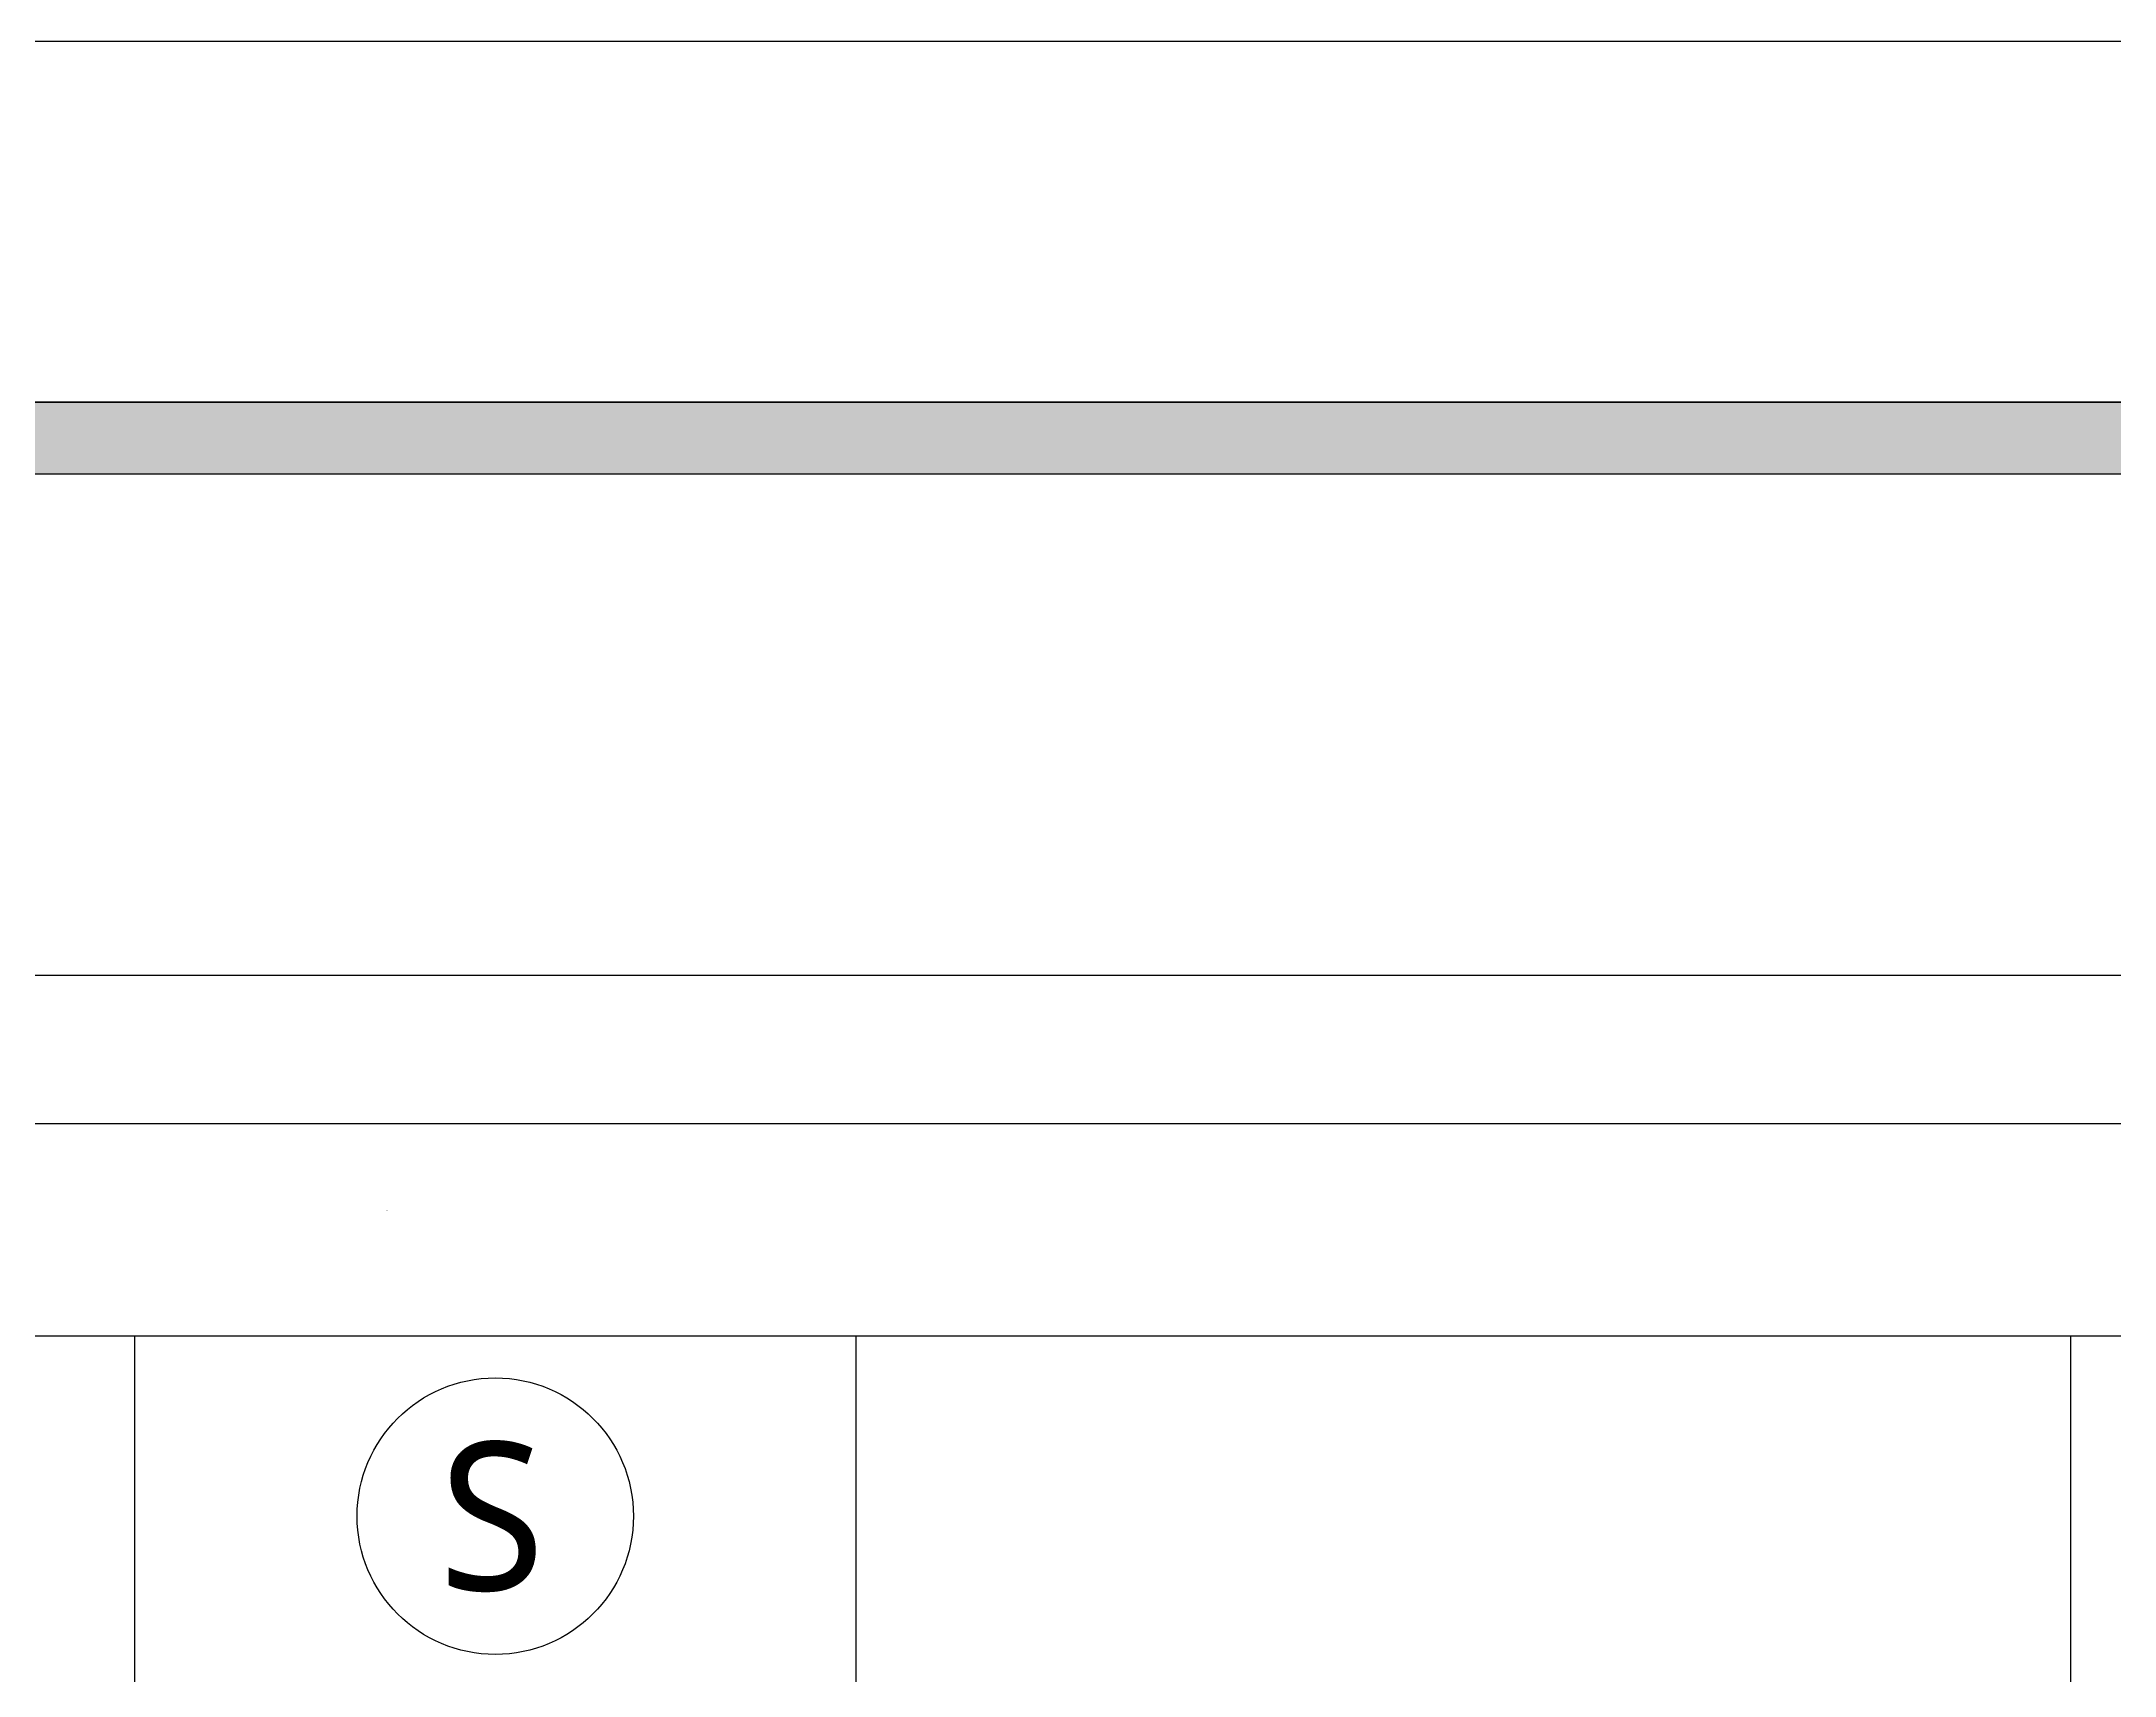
# Model space of a CAD drawing. Header units: millimetres. Extents: x -7413 to 64677, y 6112 to 38711.
# Drawn here: x 42075 to 43801, y 23172 to 24532 of the extents above; entities that cross this region are included whole.
import ezdxf
from ezdxf.enums import TextEntityAlignment as Align

# ---------------------------------------------------------------- set-up
doc = ezdxf.new("R2010")
doc.units = ezdxf.units.MM
doc.header["$LTSCALE"] = 100
doc.layers.get('Defpoints').update_dxf_attribs({"color": 139})
for name, color, linetype in [('0-ELC TEXT', 7, 'Continuous'), ('FORM(YOURNAME)-1', 1, 'Continuous'), ('FORM(YOURNAME)-11', 1, 'Continuous'), ('설비', 140, 'Continuous')]:
    doc.layers.add(name, color=color, linetype=linetype)
doc.styles.get("Standard").update_dxf_attribs({"font": 'arial.ttf'})
doc.styles.add('YOURNAME', font='Dotum.ttf')
doc.styles.add('코레일둥고', font='')
doc.styles.get('코레일둥고').set_extended_font_data('ChosunilboNM')

# ---------------------------------------------------------------- blocks, each defined once
blk = doc.blocks.new('FORM-ELEVATION')
at = {"layer": 'FORM(YOURNAME)-11'}
h = blk.add_hatch(color=256, dxfattribs=at)
h.dxf.hatch_style = 1
h.paths.add_polyline_path([(-10308.6, 35708.2), (71691.4, 35708.2), (71691.4, 35508.2), (-10308.6, 35508.2)])
h.paths.add_polyline_path([(-10308.6, -21491.8), (71691.4, -21491.8), (71691.4, -21691.8), (-10308.6, -21691.8)])
at = {"layer": 'Defpoints', "color": 158}
for points in [[(-10308.6, -21691.8), (71691.4, -21691.8), (71691.4, 35708.2), (-10308.6, 35708.2)], [(-8308.6, 33708.2), (61071.4, 33708.2), (61071.4, -19691.8), (-8308.6, -19691.8)]]:
    blk.add_lwpolyline(points, close=True, dxfattribs=at)
at = {"layer": 'FORM(YOURNAME)-11', "color": 250}
blk.add_lwpolyline([(-11308.6, -22691.8), (72691.4, -22691.8), (72691.4, 36708.2), (-11308.6, 36708.2)], close=True, dxfattribs=at)
at = {"layer": 'FORM(YOURNAME)-11'}
blk.add_lwpolyline([(-10308.6, 35708.2), (71691.4, 35708.2), (71691.4, 35508.2), (-10308.6, 35508.2)], close=True, dxfattribs=at)
at = {"layer": 'FORM(YOURNAME)-11', "color": 3, "style": 'YOURNAME'}
for tag, height, p in [('1', 450.5, (71040.9, -1219.3)), ('2', 450.5, (71040.9, -1862.9)), ('3', 450.5, (71040.9, -3150)), ('4', 450.5, (71040.9, -5080.7)), ('5', 514.9, (71040.9, -7397.6)), ('6', 514.9, (71040.9, -9650.1)), ('7', 514.9, (71040.9, -11902.6)), ('8', 514.9, (71040.9, -14155.1)), ('9', 514.9, (71040.9, -16407.6)), ('10', 514.9, (66790.6, -18595.7)), ('11', 514.9, (71040.9, -18660.1)), ('12', 514.9, (66790.6, -20848.2)), ('13', 514.9, (71040.9, -20848.2))]:
    blk.add_attdef(tag, text='', height=height, dxfattribs=at).set_placement(p, align=Align.MIDDLE_RIGHT)
blk = doc.blocks.new('SW')
at = {"layer": '설비', "color": 140}
blk.add_circle((11533254.1, -14277699.4), 184, dxfattribs=at)
at = {"layer": '설비', "color": 140, "insert": (11533320, -14277600.8), "char_height": 197.143, "width": 314.327, "attachment_point": 3, "style": '코레일둥고'}
blk.add_mtext('{\\fMalgun Gothic|b0|i0|c129|p50;S}', dxfattribs=at)

msp = doc.modelspace()

# ---------------------------------------------------------------- linework, layer by layer
at = {"layer": '0-ELC TEXT'}
msp.add_line((42753.1, 23454.8), (42753.1, 21354.8), dxfattribs=at)
msp.add_lwpolyline([(42153.1, 21354.8), (42153.1, 23454.8), (43764, 23454.8), (43764, 21354.8)], dxfattribs=at)
at = {"layer": 'Defpoints'}
for points in [[(40011.7, 23754.8), (60825.7, 23754.8), (60825.7, 7734.8), (40011.7, 7734.8)], [(40311.7, 23454.8), (60525.7, 23454.8), (60525.7, 8034.8), (40311.7, 8034.8)]]:
    msp.add_lwpolyline(points, close=True, dxfattribs=at)

# ---------------------------------------------------------------- block references
at = {"layer": 'FORM(YOURNAME)-1', "xscale": 0.3, "yscale": 0.3, "zscale": 0.3}
msp.add_blockref('FORM-ELEVATION', (42270.1, 13519.1), dxfattribs=at)
at = {"layer": '설비', "color": 140, "xscale": 0.625, "yscale": 0.625, "zscale": 0.625}
msp.add_blockref('SW', (-7165830.7, 8946867), dxfattribs=at)

# ---------------------------------------------------------------- texts
at = {"layer": '0-ELC TEXT'}
for s, p in [('* 전기 기구 스펙 *', (42361.4, 23559.3)), ('스위치', (42847, 23268.9))]:
    msp.add_text(s, height=0.2, dxfattribs=at).set_placement(p)

doc.saveas('drawing.dxf')
